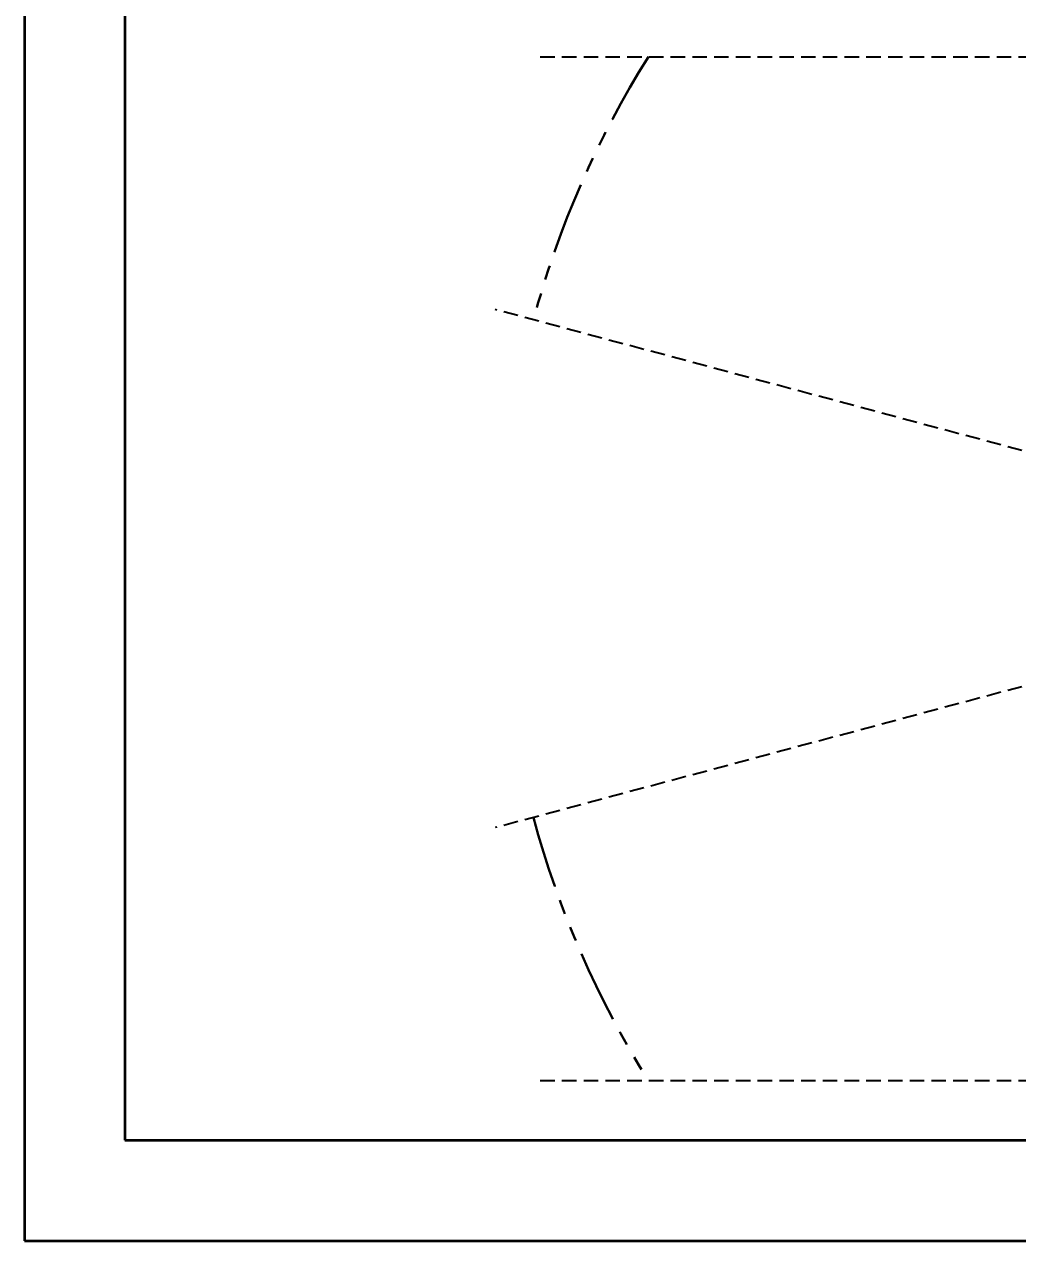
# Model space of a CAD drawing. Header units: millimetres. Extents: x 415 to 2018, y 500 to 823.
# Drawn here: x 900.8 to 987.8, y 507.5 to 614.2 of the extents above; entities that cross this region are included whole.
import ezdxf

# ---------------------------------------------------------------- set-up
doc = ezdxf.new("R2010")
doc.units = ezdxf.units.MM
doc.header["$PDSIZE"] = -1
doc.linetypes.add('HIDDEN', pattern=[1.905, 1.27, -0.635])
doc.linetypes.add('PHANTOM', pattern=[12.7, 6.35, -1.27, 1.27, -1.27, 1.27, -1.27])
doc.layers.get('Defpoints').update_dxf_attribs({"lineweight": 18})
doc.layers.add('粗实线层', color=7, linetype='Continuous', lineweight=35)
doc.dimstyles.new('ISO-25', dxfattribs={"dimtxt": 2.5, "dimasz": 2.5, "dimexe": 1.25, "dimexo": 0.625, "dimtad": 1, "dimtoh": 1, "dimlfac": 10, "dimtxsty": 'Standard', "dimcen": 2.5, "dimadec": 0, "dimazin": 0, "dimtfac": 1, "dimtmove": 0, "dimatfit": 3, "dimfxl": 1, "dimarcsym": 0})

# ---------------------------------------------------------------- blocks, each defined once
blk = doc.blocks.new('*D64')
at = {"color": 0, "lineweight": -2}
blk.add_arc((1026.84, 566.48), 34.29, 4.1778, 160.8222, dxfattribs=at)
at = {"color": 0}
for points in [[(994.84, 577.62), (994.05, 577.87), (993.71, 575.35)], [(1061.46, 568.99), (1060.62, 568.96), (1061.13, 566.48)]]:
    blk.add_solid(points, dxfattribs=at)
at = {"layer": 'Defpoints', "color": 0}
for p in [(1046.51, 594.57), (942.06, 589.19), (1008.79, 566.48), (1026.84, 566.48), (1066.99, 566.48)]:
    blk.add_point(p, dxfattribs=at)
at = {"color": 0, "insert": (1029.51, 602.55), "char_height": 2.5, "width": 11.2753, "attachment_point": 5, "rotation": 355.7646}
blk.add_mtext('\\A1;165°', dxfattribs=at)

msp = doc.modelspace()

# ---------------------------------------------------------------- linework, layer by layer
at = {"linetype": 'HIDDEN'}
for p, q in [((946.0009, 611.367), (1117.481, 611.367)), ((1026.837, 566.4775), (942.0647, 589.1921)), ((1026.837, 566.4775), (942.0647, 543.7628)), ((946.0009, 521.5879), (1117.481, 521.5879))]:
    msp.add_line(p, q, dxfattribs=at)
at = {"linetype": 'PHANTOM', "lineweight": 30}
for start, end in [(147.825632, 165), (195, 212.174368)]:
    msp.add_arc((1026.837, 566.4775), 84.3, start, end, dxfattribs=at)
at = {"layer": '粗实线层'}
for p, q in [((900.787, 793.2978), (900.787, 507.5396)), ((909.587, 784.4978), (909.587, 516.3396)), ((909.587, 516.3396), (1315.2562, 516.3396)), ((900.787, 507.5396), (1324.0562, 507.5396))]:
    msp.add_line(p, q, dxfattribs=at)

# ---------------------------------------------------------------- dimensions: what is measured, and where the dimension line sits
dim = msp.add_angular_dim_2l(base=(1046.507, 594.5692), line1=((1008.7868, 566.4775), (1066.9882, 566.4775)), line2=((1026.837, 566.4775), (942.0647, 589.1921)), dimstyle='ISO-25', override={"dimtoh": 0, "dimsah": 1, "dimtdec": 0, "dimtolj": 1, "dimtzin": 0})
dim.commit()
dim.dimension.update_dxf_attribs({"geometry": '*D64', "text_midpoint": (1029.3697, 600.6774), "dimtype": 162})

doc.saveas('drawing.dxf')
